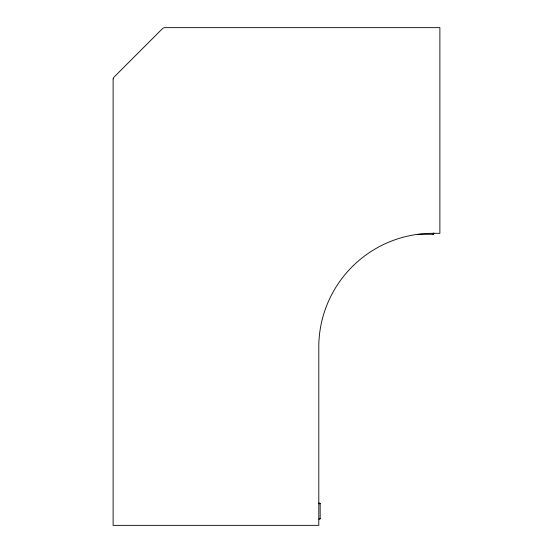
<?xml version="1.0" encoding="UTF-8"?>
<svg xmlns="http://www.w3.org/2000/svg" width="553" height="553" viewBox="0 0 553 553"><rect width="100%" height="100%" fill="white"/><g stroke="black" fill="none" stroke-linecap="round" stroke-linejoin="round"><path stroke-width="0.83" d="M433.386 233.546L433.22 234.693L432.833 234.299L418.497 234.299L418.109 234.693L417.985 234.341M433.78 232.882L433.573 234.424L433.193 233.947M319.765 503.949L320.159 503.562L319.012 503.396M319.413 503.589L319.89 503.209L318.922 503.043M319.807 518.797L320.159 518.673L320.159 503.562M319.89 519.025L318.922 519.191M319.765 518.285L320.159 518.673M113.116 78.913L113.116 525.35L318.805 525.35L318.805 344.512A114.036 114.036 0 0 1 431.727 233.325L439.884 233.318L439.884 27.65L164.379 27.65L162.858 28.279L113.745 77.392L113.116 78.913"/></g></svg>
